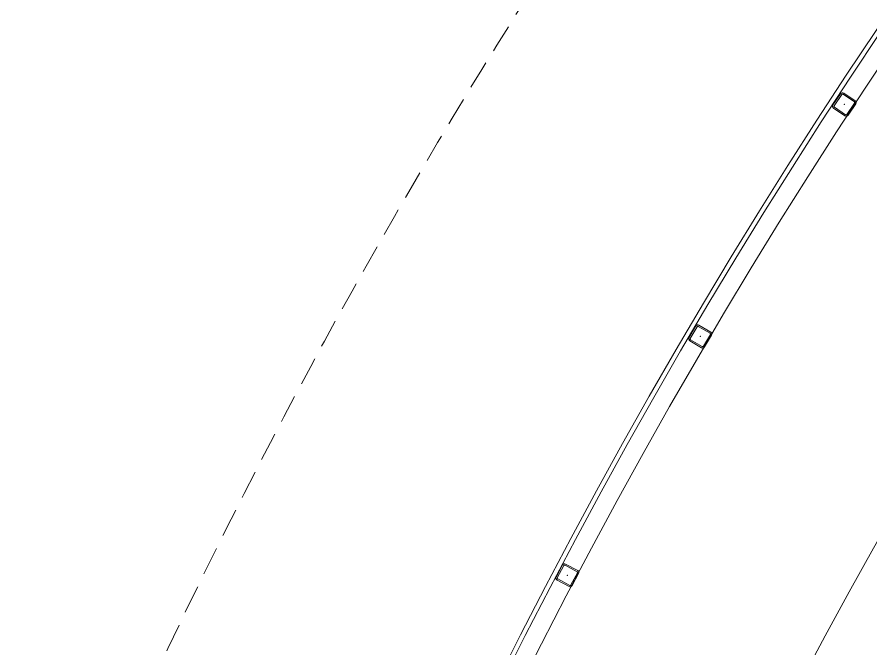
# Model space of a CAD drawing. Extents: x -2598 to 23780, y 0 to 8114.
# Drawn here: x 15413.2 to 15600.6, y 423.4 to 562 of the extents above; entities that cross this region are included whole.
import ezdxf

# ---------------------------------------------------------------- set-up
doc = ezdxf.new("R2010")
doc.units = 0
doc.header["$LTSCALE"] = 25
doc.header["$MEASUREMENT"] = 0
doc.linetypes.add('DOT2', pattern=[0.125, 0, -0.125])
doc.linetypes.add('HIDDEN', pattern=[0.375, 0.25, -0.125])
doc.layers.get('0').update_dxf_attribs({"color": 9, "lineweight": 9})
for name, color, linetype, lineweight in [('06D', 9, 'Continuous', 9), ('10', 9, 'Continuous', 9), ('11', 9, 'Continuous', 9), ('20', 9, 'DOT2', 9), ('35', 9, 'Continuous', 9)]:
    doc.layers.add(name, color=color, linetype=linetype, lineweight=lineweight)

# ---------------------------------------------------------------- blocks, each defined once
blk = doc.blocks.new('Prf-40x40')
for points in [[(1.5, -2), (-1.5, -2, -0.414214), (-2, -1.5), (-2, 1.5, -0.414214), (-1.5, 2), (1.5, 2, -0.414214), (2, 1.5), (2, -1.5, -0.414214)], [(1.5, -1.7), (-1.5, -1.7, -0.414214), (-1.7, -1.5), (-1.7, 1.5, -0.414214), (-1.5, 1.7), (1.5, 1.7, -0.414214), (1.7, 1.5), (1.7, -1.5, -0.414214)]]:
    blk.add_lwpolyline(points, format="xyb", close=True)
blk.add_point((0, 0))
blk = doc.blocks.new('p-2. kat planı')
at = {"layer": '06D'}
blk.add_arc((16652.5, -149.03), 1262.01, 90.03992, 157.85268, dxfattribs=at)
at = {"layer": '11'}
for radius, start, end in [(1267.01, 90, 157.87108), (1266.01, 90.03992, 157.85268)]:
    blk.add_arc((16652.5, -149.03), radius, start, end, dxfattribs=at)
at = {"layer": '10'}
for p, xscale, rotation in [((15594.78, 542.84), -1, 325.8563436100195), ((15563.14, 491.92), -0.9999999999999996, 329.5809486132218), ((15533.97, 439.51), -0.9999999999999987, 331.8304127219288)]:
    blk.add_blockref('Prf-40x40', p, dxfattribs=dict(at, xscale=xscale, rotation=rotation))

msp = doc.modelspace()

# ---------------------------------------------------------------- linework, layer by layer
at = {"layer": '20', "linetype": 'HIDDEN', "lineweight": 0}
msp.add_lwpolyline([(15413.15, 347.65, -0.306499), (16652.5, 1186.14, -0.306499)], format="xyb", dxfattribs=at)
at = {"layer": '35'}
msp.add_arc((16652.5, -149.03), 1207.73, 90.11753, 155.7506, dxfattribs=at)

# ---------------------------------------------------------------- block references
msp.add_blockref('p-2. kat planı', (0, 0))

doc.saveas('drawing.dxf')
